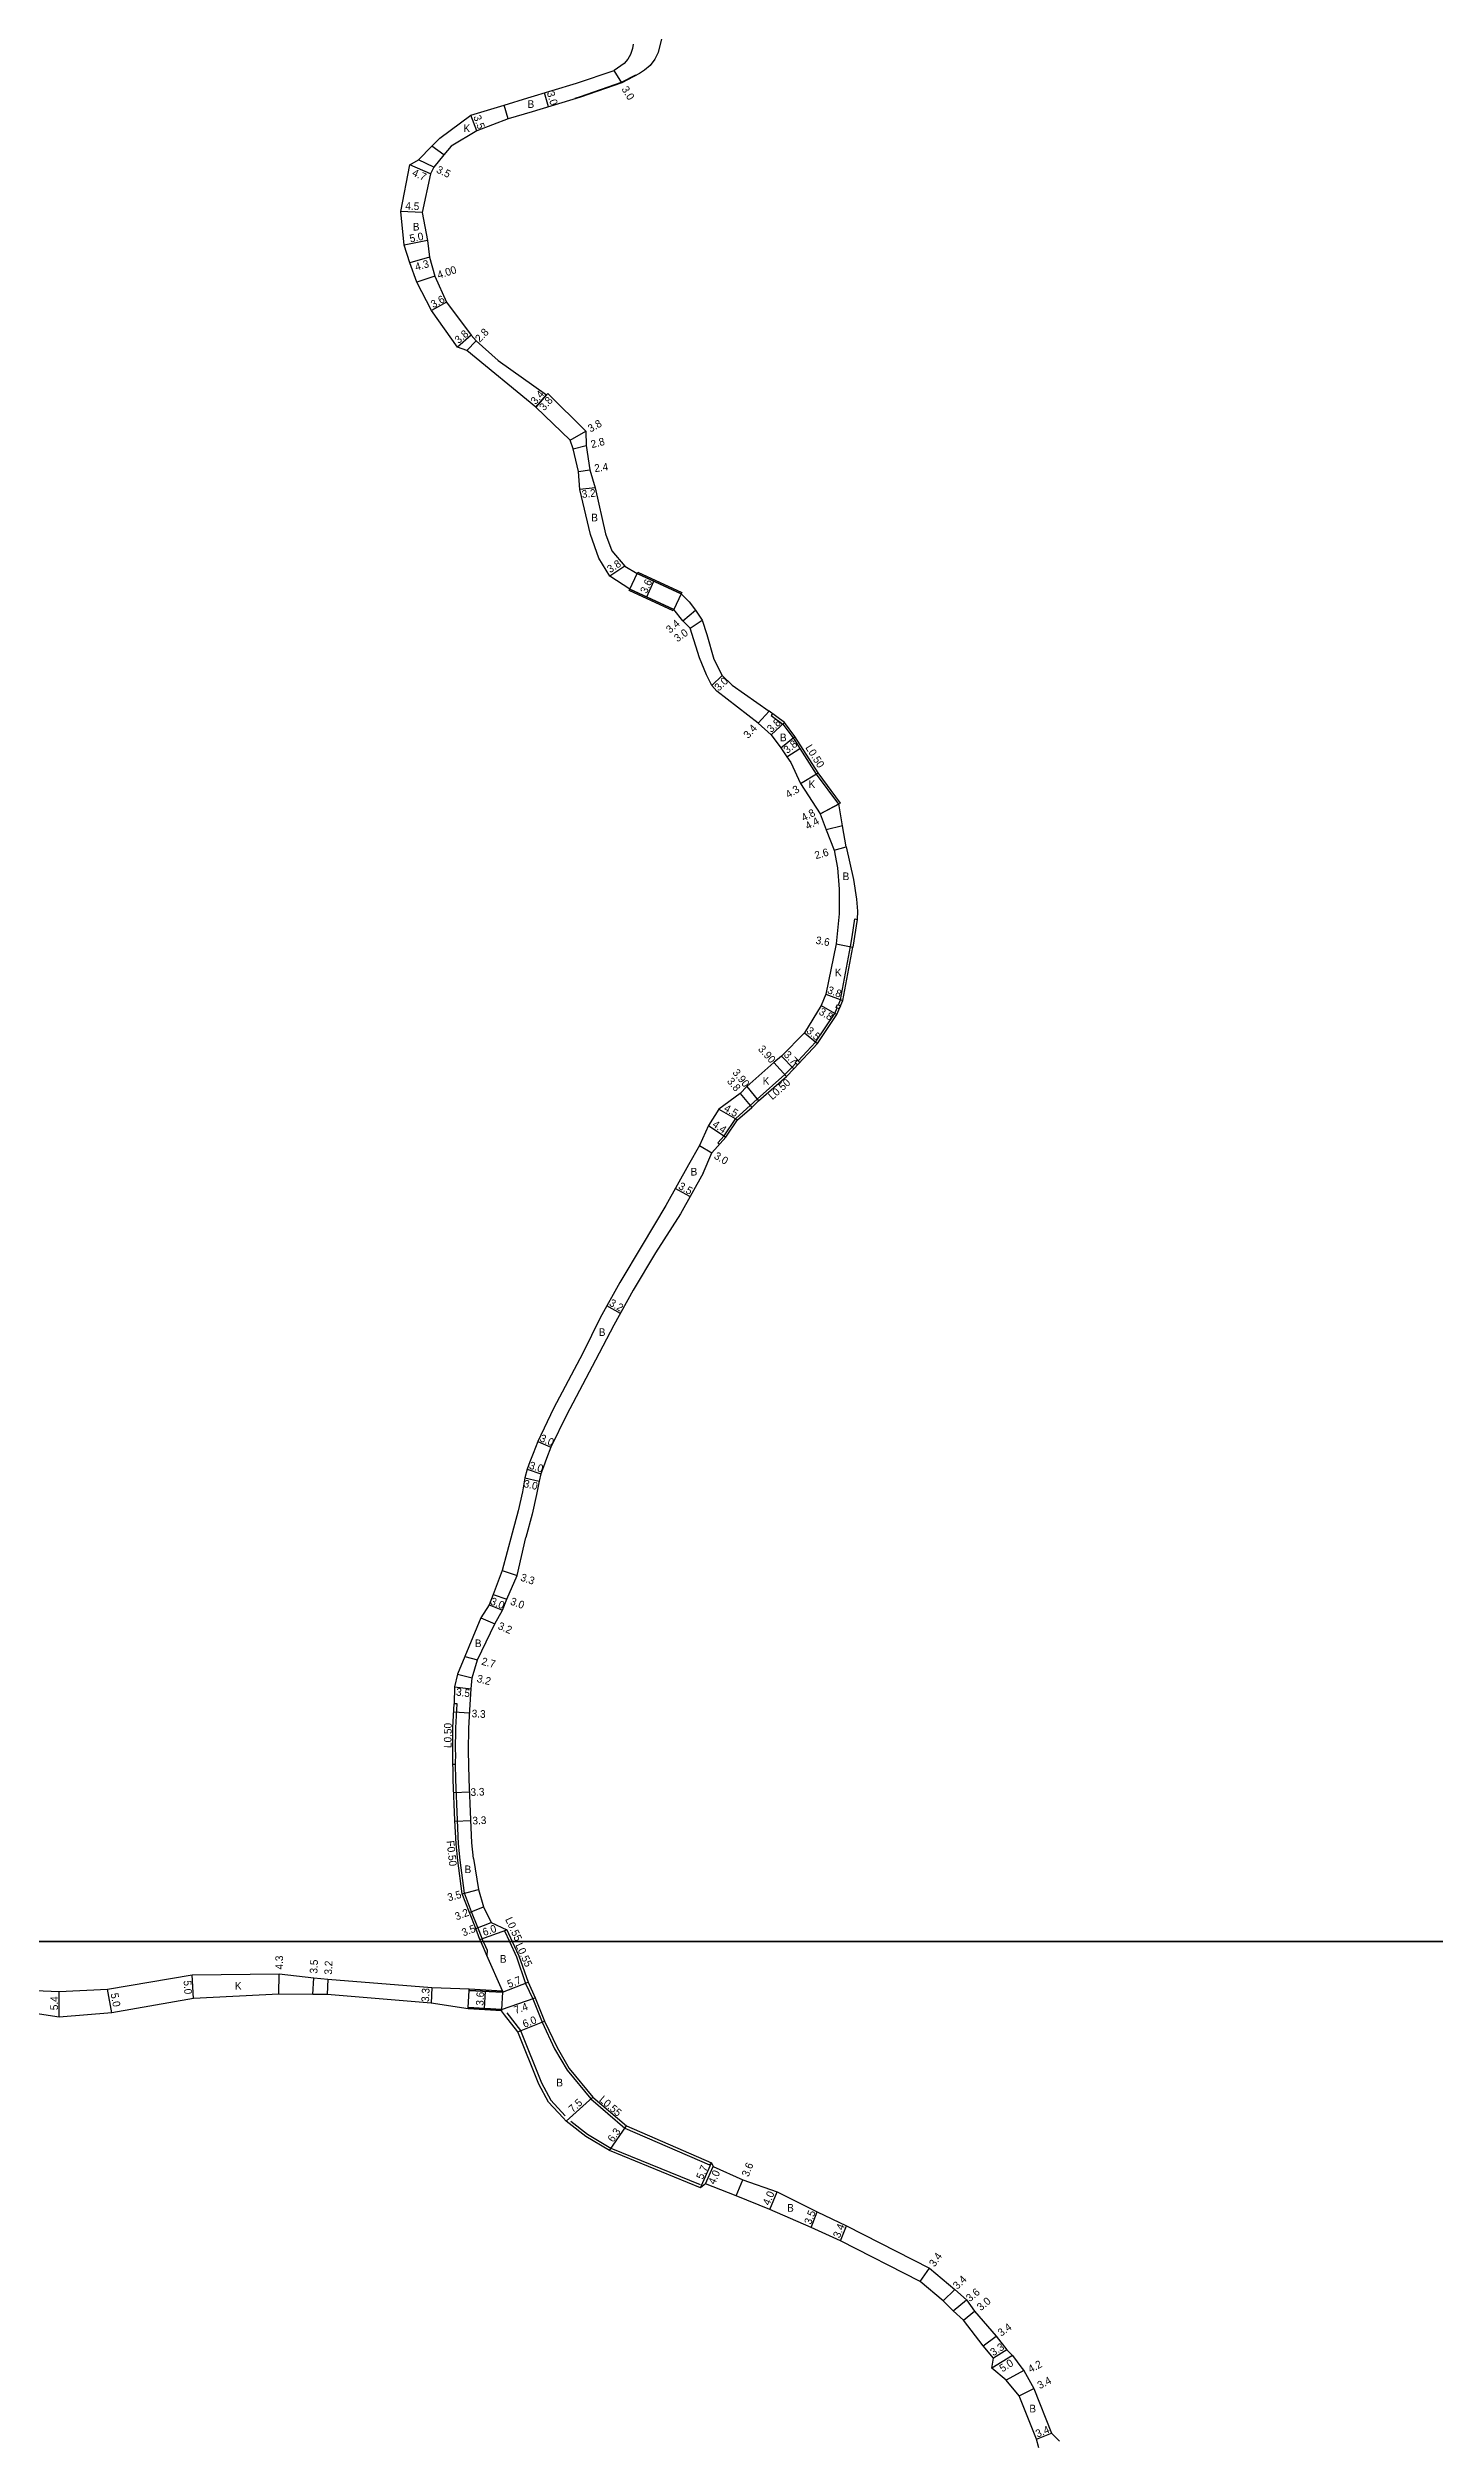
# Model space of a CAD drawing. Header units: metres. Extents: x 4000 to 8000, y -96000 to -93000.
# Drawn here: x 4359.5 to 4648.8, y -95504.1 to -95004.7 of the extents above; entities that cross this region are included whole.
import ezdxf

# ---------------------------------------------------------------- set-up
doc = ezdxf.new("R2010")
doc.units = ezdxf.units.M
doc.header["$LTSCALE"] = 2.5
for name, color, linetype in [('側溝・桝', 7, 'Continuous'), ('図郭', 7, 'Continuous'), ('幅員', 7, 'Continuous'), ('歩道・分離帯・安全施設', 7, 'Continuous'), ('舗装', 7, 'Continuous'), ('道路', 7, 'Continuous')]:
    doc.layers.add(name, color=color, linetype=linetype)
doc.styles.get("Standard").update_dxf_attribs({"font": ''})
doc.styles.get('Standard').set_extended_font_data('@MS PGothic')

msp = doc.modelspace()

# ---------------------------------------------------------------- linework, layer by layer
at = {"layer": '側溝・桝'}
for points in [[(4510.71, -95143.71), (4510.42, -95144.11), (4512.87, -95145.93), (4515.01, -95148.75), (4516.43, -95150.98), (4519.84, -95156.35), (4524.49, -95162.63), (4524.59, -95162.58)], [(4526.99, -95192.35), (4527.33, -95190.29), (4527.94, -95186.58), (4528.43, -95186.66)], [(4524.47, -95204.51), (4524.9, -95203.47), (4526.99, -95192.35)], [(4516.07, -95216.17), (4519.7, -95212.3), (4523.72, -95206.32), (4524.2, -95205.15)], [(4499.67, -95233.64), (4499.3, -95233.31), (4500.61, -95231.85), (4503.07, -95228.2), (4506.06, -95225.53), (4507.51, -95224.19), (4513.3, -95219.07), (4514.82, -95217.49), (4515.59, -95216.68)], [(4444.06, -95363.01), (4444.56, -95363), (4444.62, -95360.78), (4444.61, -95360.21), (4444.65, -95355.4), (4444.92, -95350.42), (4444.32, -95350.39)], [(4450.37, -95400), (4450.11, -95399.4), (4449.25, -95397.13), (4447.94, -95393.8), (4446.46, -95389.94), (4445.56, -95383.04), (4445.19, -95379.63), (4444.97, -95374.72), (4444.62, -95366.24), (4444.56, -95363)], [(4450.37, -95400), (4450.85, -95401.08), (4451.22, -95401.85), (4451.13, -95402.93)], [(4455.31, -95397.59), (4454.81, -95397.82), (4455.82, -95400)], [(4455.82, -95400), (4457.32, -95403.25)], [(4457.32, -95403.25), (4459.22, -95408.77), (4460.7, -95412.01), (4462.65, -95416.88), (4465.27, -95422.43), (4467.86, -95426.89), (4472.83, -95432.89), (4479.93, -95438.99), (4497.58, -95446.66), (4498, -95446.24)]]:
    msp.add_lwpolyline(points, dxfattribs=at)
for points in [[(4524.28, -95204.43), (4524.93, -95204.7), (4524.67, -95205.34), (4524.02, -95205.08)], [(4515.92, -95216.03), (4516.43, -95216.51), (4515.95, -95217.02), (4515.44, -95216.54)]]:
    msp.add_lwpolyline(points, close=True, dxfattribs=at)
at = {"layer": '図郭'}
for points in [[(4000, -95400), (4800, -95400), (4800, -94800), (4000, -94800)], [(4000, -96000), (4800, -96000), (4800, -95400), (4000, -95400)]]:
    msp.add_lwpolyline(points, close=True, dxfattribs=at)
at = {"layer": '幅員'}
for points in [[(4479.29, -95012.03), (4477.72, -95009.47)], [(4464.01, -95017.03), (4463.15, -95014.16)], [(4449.02, -95022.04), (4447.77, -95018.77)], [(4439.36, -95031.06), (4435.07, -95029.14)], [(4440.03, -95029.63), (4436.86, -95028.14)], [(4437.64, -95039.09), (4433.19, -95038.91)], [(4438.76, -95044.93), (4433.86, -95045.93)], [(4439.15, -95048.44), (4435.02, -95049.6)], [(4440.29, -95052.37), (4436.49, -95053.63)], [(4442.73, -95057.84), (4439.59, -95059.59)], [(4447.88, -95064.72), (4444.99, -95067.19)], [(4446.97, -95067.95), (4448.9, -95065.93)], [(4463.83, -95076.87), (4463.57, -95077.17), (4461.33, -95079.73)], [(4461.33, -95079.73), (4463.57, -95077.17)], [(4468.48, -95086.62), (4471.78, -95084.75)], [(4469.15, -95088.46), (4471.87, -95087.77)], [(4470.26, -95093.18), (4472.64, -95092.84)], [(4473.69, -95096.58), (4470.51, -95096.91)], [(4479.94, -95112.92), (4476.75, -95114.99)], [(4484.49, -95119.37), (4485.99, -95116.1)], [(4492.05, -95124.34), (4494.66, -95122.15)], [(4493.55, -95125.91), (4496.03, -95124.22)], [(4498.08, -95137.82), (4500.24, -95135.74)], [(4507.75, -95145.73), (4510.02, -95143.2)], [(4510.44, -95148.15), (4513.23, -95145.57)], [(4512.46, -95150.85), (4515.42, -95148.46)], [(4516.57, -95158.28), (4520.25, -95156.06)], [(4520.69, -95164.62), (4524.94, -95162.4)], [(4520.69, -95164.62), (4524.59, -95162.58)], [(4523.57, -95172.25), (4526.07, -95171.54)], [(4523.99, -95191.79), (4527.48, -95192.44)], [(4520.89, -95204.64), (4524.17, -95206.55)], [(4521.83, -95202.26), (4525.38, -95203.61)], [(4517.43, -95210.34), (4520.1, -95212.61)], [(4512.6, -95215.19), (4515.19, -95217.84)], [(4511.02, -95216.55), (4513.64, -95219.43)], [(4503.99, -95223.02), (4506.39, -95225.9)], [(4505.4, -95221.52), (4507.84, -95224.56)], [(4497.37, -95229.69), (4501.01, -95232.16)], [(4499.54, -95226.3), (4503.45, -95228.53)], [(4495.51, -95233.87), (4498.09, -95235.4)], [(4493.51, -95244.54), (4490.44, -95242.85)], [(4478.98, -95268.91), (4476.18, -95267.37)], [(4461.73, -95295.68), (4464.49, -95296.87)], [(4459.08, -95303.26), (4462.01, -95303.92)], [(4459.55, -95301.46), (4462.41, -95302.37)], [(4454.33, -95322.58), (4457.46, -95323.63)], [(4451.58, -95329.78), (4454.36, -95330.89)], [(4452.45, -95327.56), (4455.27, -95328.59)], [(4449.88, -95332.46), (4452.82, -95333.71)], [(4446.53, -95340.56), (4449.15, -95341.22)], [(4444.99, -95344.2), (4448.09, -95344.99)], [(4444.35, -95346.84), (4447.82, -95347.3)], [(4447.52, -95352.34), (4444.23, -95352.16)], [(4447.53, -95368.84), (4444.23, -95368.98)], [(4447.77, -95374.83), (4444.48, -95374.97)], [(4445.98, -95390.06), (4449.35, -95389.14)], [(4447.47, -95393.99), (4450.45, -95392.82)], [(4448.79, -95397.31), (4452.05, -95396.05)], [(4449.65, -95399.58), (4455.3, -95397.57)], [(4361.84, -95415.84), (4361.86, -95410.44)], [(4372.89, -95414.91), (4371.97, -95410)], [(4389.93, -95411.94), (4389.62, -95406.95)], [(4407.74, -95411.05), (4407.75, -95406.75)], [(4414.84, -95411.09), (4415.03, -95407.59)], [(4417.95, -95407.91), (4417.83, -95411.11)], [(4439.67, -95409.61), (4439.51, -95412.9)], [(4450.64, -95414), (4450.84, -95410.41)], [(4454.4, -95410.6), (4459.72, -95408.54)], [(4454.2, -95414.2), (4461.2, -95411.79)], [(4457.58, -95418.88), (4463.16, -95416.66)], [(4467.68, -95437.56), (4473.22, -95432.5)], [(4476.71, -95443.68), (4480.23, -95438.52)], [(4495.73, -95451.47), (4498, -95446.24)], [(4496.73, -95450.63), (4498.32, -95446.96)], [(4503.17, -95453.14), (4504.51, -95449.8)], [(4510.15, -95455.96), (4511.7, -95452.27)], [(4518.79, -95459.72), (4520.03, -95456.45)], [(4524.9, -95462.52), (4526.16, -95459.36)], [(4541.52, -95471.01), (4543.46, -95468.21)], [(4546.37, -95475.02), (4548.8, -95472.64)], [(4548.46, -95477.09), (4551.24, -95474.8)], [(4550.59, -95479.1), (4552.91, -95477.2)], [(4554.68, -95484.44), (4557.43, -95482.44)], [(4559.61, -95485.24), (4556.84, -95487.03)], [(4560.78, -95486.42), (4556.53, -95489.07)], [(4563.17, -95489.6), (4559.46, -95491.57)], [(4562.23, -95494.89), (4565.25, -95493.32)], [(4565.81, -95503.92), (4568.95, -95502.64)]]:
    msp.add_lwpolyline(points, dxfattribs=at)
at = {"layer": '歩道・分離帯・安全施設'}
for points in [[(4469.58, -95015.22), (4470.64, -95014.9), (4479.24, -95011.92), (4482.18, -95010.38)], [(4455.29, -95414.94), (4458.11, -95418.58), (4462.53, -95429.53), (4464.5, -95433.18), (4467.47, -95436.44)], [(4468.64, -95437.54), (4472.11, -95440.25), (4476.98, -95443.14), (4495.63, -95450.78)]]:
    msp.add_lwpolyline(points, dxfattribs=at)
at = {"layer": '舗装'}
for points in [[(4455.55, -95019.56), (4454.7, -95016.68)], [(4442.14, -95027.09), (4439.64, -95025.29)], [(4513.74, -95152.73), (4516.43, -95150.98)], [(4525.34, -95167.15), (4521.95, -95167.97)], [(4523.99, -95191.79), (4527.48, -95192.44)], [(4495.51, -95233.87), (4498.09, -95235.4)], [(4454.4, -95410.6), (4454.2, -95414.2)]]:
    msp.add_lwpolyline(points, dxfattribs=at)
at = {"layer": '道路'}
for points in [[(4487.71, -95002.3), (4486.86, -95005.74), (4486.19, -95007.13), (4485.23, -95008.41), (4484.01, -95009.4), (4482.98, -95010.09), (4479.29, -95012.03), (4470.68, -95015.02), (4460.56, -95018.07), (4455.55, -95019.56), (4449.02, -95022.04), (4443.66, -95025.26), (4442.14, -95027.09), (4440.03, -95029.63), (4439.36, -95031.06), (4437.64, -95039.09), (4438.76, -95044.93)], [(4481.68, -95003.98), (4481.5, -95004.91), (4481.1, -95006.1), (4480.55, -95007.1), (4479.81, -95008.01), (4477.72, -95009.47)], [(4433.86, -95045.93), (4433.19, -95038.91), (4435.07, -95029.14), (4436.86, -95028.14), (4439.64, -95025.29), (4441.28, -95023.6), (4447.77, -95018.77), (4454.7, -95016.68), (4459.7, -95015.2), (4469.82, -95012.14), (4477.72, -95009.47)], [(4446.97, -95067.95), (4444.99, -95067.19), (4439.59, -95059.59), (4436.49, -95053.63), (4435.02, -95049.6), (4433.86, -95045.93)], [(4438.76, -95044.93), (4439.15, -95048.44), (4440.29, -95052.37), (4442.73, -95057.84), (4447.88, -95064.72), (4448.9, -95065.93)], [(4448.9, -95065.93), (4453.49, -95070), (4463.57, -95077.17), (4463.83, -95076.87), (4471.78, -95084.75), (4471.87, -95087.77), (4472.64, -95092.84), (4473.69, -95096.58), (4475.9, -95106.17), (4477.18, -95109.76), (4479.94, -95112.92), (4482.47, -95114.49), (4491.66, -95118.7), (4493.35, -95120.38), (4494.66, -95122.15), (4496.03, -95124.22), (4497.04, -95127.19), (4498.52, -95132.33), (4500.24, -95135.74), (4502.31, -95137.77), (4510.02, -95143.2)], [(4507.75, -95145.73), (4499.09, -95139.06), (4498.08, -95137.82), (4496.94, -95135.64), (4495.5, -95132.09), (4493.55, -95125.91), (4492.05, -95124.34), (4490.16, -95121.97), (4480.97, -95117.76), (4476.75, -95114.99), (4474.48, -95111.29), (4472.76, -95106.32), (4470.51, -95096.91), (4470.26, -95093.18), (4469.15, -95088.46), (4468.48, -95086.62), (4461.33, -95079.73), (4446.97, -95067.95)], [(4507.75, -95145.73), (4510.44, -95148.15), (4512.46, -95150.85), (4513.74, -95152.73), (4514.53, -95153.9), (4516.57, -95158.28), (4520.69, -95164.62), (4521.95, -95167.97), (4523.57, -95172.25)], [(4526.07, -95171.54), (4525.34, -95167.15), (4524.59, -95162.58), (4524.94, -95162.4), (4520.25, -95156.06), (4515.42, -95148.46), (4513.23, -95145.57), (4510.02, -95143.2)], [(4523.57, -95172.25), (4524.32, -95175.94), (4524.65, -95180.33), (4524.64, -95185.51), (4523.99, -95191.79), (4521.83, -95202.26), (4520.89, -95204.64), (4517.43, -95210.34), (4512.6, -95215.19), (4511.02, -95216.55), (4505.4, -95221.52), (4503.99, -95223.02), (4499.54, -95226.3), (4497.37, -95229.69), (4495.51, -95233.87), (4493.17, -95237.92)], [(4526.07, -95171.54), (4527.6, -95178.32), (4528.25, -95182.42), (4528.45, -95184.96), (4528.43, -95186.66), (4527.48, -95192.44)], [(4496.23, -95239.61), (4498.09, -95235.4), (4501.01, -95232.16), (4503.45, -95228.53), (4506.39, -95225.9), (4507.84, -95224.56), (4513.64, -95219.43), (4515.19, -95217.84), (4520.1, -95212.61), (4524.17, -95206.55), (4525.38, -95203.61), (4527.48, -95192.44)], [(4493.17, -95237.92), (4488.48, -95246.4), (4483.56, -95254.65)], [(4496.23, -95239.61), (4491.51, -95248.15), (4486.31, -95256.29)], [(4483.56, -95254.65), (4478.88, -95262.48), (4474.79, -95269.87), (4471.12, -95277.25)], [(4486.31, -95256.29), (4481.65, -95264.07), (4477.61, -95271.38), (4473.77, -95278.65)], [(4471.12, -95277.25), (4465.04, -95288.79), (4461.73, -95295.68), (4460.77, -95298.17), (4460.11, -95299.93), (4459.55, -95301.46), (4459.08, -95303.26), (4458.54, -95306.14), (4457.65, -95310.13), (4456.41, -95314.82)], [(4473.77, -95278.65), (4467.72, -95290.14), (4464.49, -95296.87), (4463.58, -95299.23), (4462.93, -95300.97), (4462.41, -95302.37), (4462.01, -95303.92), (4461.48, -95306.74), (4460.56, -95310.84), (4459.28, -95315.69)], [(4456.41, -95314.82), (4454.33, -95322.58), (4452.45, -95327.56), (4451.58, -95329.78), (4449.88, -95332.46), (4446.53, -95340.56), (4444.99, -95344.2), (4444.35, -95346.84), (4444.32, -95350.39)], [(4447.62, -95350.57), (4447.82, -95347.3), (4448.09, -95344.99), (4449.15, -95341.22), (4452.82, -95333.71), (4454.36, -95330.89), (4455.27, -95328.59), (4457.46, -95323.63), (4459.28, -95315.69)], [(4445.06, -95383.1), (4444.69, -95379.67), (4444.47, -95374.74), (4444.12, -95366.26), (4444.02, -95360.79), (4444.01, -95360.21), (4444.05, -95355.38), (4444.32, -95350.39)], [(4448.35, -95382.73), (4447.98, -95379.42), (4447.76, -95374.6), (4447.42, -95366.16), (4447.31, -95360.2), (4447.35, -95355.48), (4447.62, -95350.57)], [(4449.83, -95400), (4449.65, -95399.58), (4448.79, -95397.31), (4447.47, -95393.99), (4445.98, -95390.06), (4445.06, -95383.1)], [(4448.35, -95382.73), (4449.35, -95389.14), (4450.45, -95392.82), (4452.05, -95396.05), (4455.3, -95397.57), (4456.42, -95400)], [(4372.89, -95414.91), (4361.84, -95415.84), (4355.99, -95414.95), (4354.65, -95414.95), (4348.49, -95413.75), (4338.29, -95412.98), (4330.53, -95411.46), (4323.76, -95407.81), (4314.86, -95403.54), (4305.98, -95400)], [(4320.04, -95400), (4325.96, -95403.21), (4332.51, -95406.87), (4338.56, -95407.58), (4349.35, -95408.62), (4355.62, -95409.94), (4356.86, -95410.23), (4361.86, -95410.44), (4371.97, -95410), (4389.62, -95406.95), (4407.75, -95406.75), (4415.03, -95407.59), (4417.95, -95407.91), (4439.67, -95409.61), (4447.43, -95409.92), (4447.41, -95410.22), (4454.4, -95410.6), (4454.42, -95410.3), (4451.13, -95402.93), (4450.4, -95401.29), (4449.83, -95400)], [(4456.42, -95400), (4457.82, -95403.02)], [(4457.82, -95403.02), (4459.72, -95408.54), (4461.2, -95411.79), (4463.16, -95416.66), (4465.76, -95422.17), (4468.32, -95426.57), (4473.22, -95432.5), (4480.23, -95438.52), (4498, -95446.24), (4498.32, -95446.96), (4504.51, -95449.8), (4511.7, -95452.27), (4520.03, -95456.45), (4526.16, -95459.36), (4543.46, -95468.21)], [(4454.42, -95410.3), (4454.4, -95410.6), (4447.41, -95410.22), (4447.43, -95409.92), (4454.42, -95410.3)], [(4457.58, -95418.88), (4454.81, -95415.3), (4454.19, -95414.5), (4454.2, -95414.2), (4447.22, -95413.81), (4447.2, -95414.11), (4439.51, -95412.9), (4417.83, -95411.11), (4414.84, -95411.09), (4407.74, -95411.05), (4389.93, -95411.94), (4372.89, -95414.91)], [(4454.19, -95414.5), (4447.2, -95414.11), (4447.22, -95413.81), (4454.2, -95414.2), (4454.19, -95414.5)], [(4541.52, -95471.01), (4524.9, -95462.52), (4518.79, -95459.72), (4510.15, -95455.96), (4503.17, -95453.14), (4496.73, -95450.63), (4495.73, -95451.47), (4476.71, -95443.68), (4471.77, -95440.74), (4468.27, -95438.02), (4467.68, -95437.56), (4467.02, -95436.84), (4464, -95433.53), (4461.99, -95429.79), (4457.58, -95418.88)], [(4543.46, -95468.21), (4548.8, -95472.64), (4551.24, -95474.8), (4552.91, -95477.2), (4557.43, -95482.44), (4559.61, -95485.24), (4560.78, -95486.42), (4562.76, -95489.06), (4563.17, -95489.6), (4565.25, -95493.32), (4568.95, -95502.64), (4570.6, -95504.31)], [(4566.32, -95505.71), (4565.81, -95503.92), (4562.23, -95494.89), (4559.46, -95491.57), (4556.53, -95489.07), (4556.84, -95487.03), (4554.68, -95484.44), (4550.59, -95479.1), (4548.46, -95477.09), (4546.37, -95475.02), (4541.52, -95471.01)]]:
    msp.add_lwpolyline(points, dxfattribs=at)
for points in [[(4482.47, -95114.49), (4491.66, -95118.7), (4490.16, -95121.97), (4480.97, -95117.76)], [(4482.47, -95114.49), (4482.6, -95114.22), (4491.78, -95118.43), (4491.66, -95118.7)], [(4490.16, -95121.97), (4490.03, -95122.24), (4480.85, -95118.04), (4480.97, -95117.76)], [(4447.41, -95410.22), (4454.4, -95410.6), (4454.2, -95414.2), (4447.22, -95413.81)]]:
    msp.add_lwpolyline(points, close=True, dxfattribs=at)

# ---------------------------------------------------------------- texts
at = {"layer": '側溝・桝'}
for s, rotation, p in [('L0.50', 302.4409, (4517.52, -95150.8)), ('L0.50', 41.4707, (4510.7, -95224.44)), ('L0.50', 89.4528, (4443.74, -95359.64)), ('F0.50', 276.2961, (4442.7, -95379.05)), ('L0.55', 294.8318, (4454.9, -95395.39)), ('L0.55', 294.8318, (4457.03, -95400.76)), ('L0.55', 319.3664, (4474.42, -95433.26))]:
    msp.add_text(s, height=1.6, rotation=rotation, dxfattribs=at).set_placement(p)
at = {"layer": '幅員'}
for s, rotation, p in [('3.0', 286.8163, (4463.61, -95014.08)), ('3.0', 301.55, (4479.16, -95013.35)), ('3.5', 290.786, (4448.27, -95019.14)), ('4.7', 335.8729, (4435.39, -95031.37)), ('3.5', 334.8625, (4440.44, -95030.71)), ('4.5', 357.6821, (4434.08, -95038.51)), ('5.0', 11.6313, (4435.16, -95045.37)), ('4.3', 15.6525, (4436.38, -95051.27)), ('4.00', 18.3172, (4441.07, -95052.98)), ('3.6', 29.05, (4439.96, -95059.12)), ('3.8', 40.4852, (4445.23, -95066.58)), ('2.8', 46.2728, (4449.64, -95066.33)), ('3.4', 48.8197, (4461.29, -95079.32)), ('3.8', 48.8157, (4463.09, -95080.61)), ('3.8', 29.5242, (4472.75, -95085.06)), ('2.8', 14.2299, (4473.03, -95088.31)), ('2.4', 8.0581, (4473.65, -95093.32)), ('3.2', 5.9547, (4471.01, -95098.71)), ('3.8', 33.0669, (4476.86, -95114.42)), ('3.6', 65.3913, (4484.48, -95118.79)), ('3.4', 40.0015, (4489.34, -95127.04)), ('3.0', 34.1967, (4490.87, -95128.85)), ('3.0', 43.9577, (4499.53, -95139.12)), ('3.8', 42.7431, (4510.47, -95147.78)), ('3.4', 48.1205, (4505.68, -95149.03)), ('3.8', 38.8846, (4513.82, -95152.16)), ('4.3', 31.0743, (4514.04, -95161.44)), ('4.8', 27.5813, (4517.25, -95166.27)), ('4.4', 27.574, (4518.07, -95167.99)), ('2.6', 15.9523, (4519.78, -95174.11)), ('3.6', 349.4934, (4519.65, -95191.74)), ('3.8', 339.2009, (4522.05, -95202.02)), ('3.8', 329.7145, (4520.25, -95206.39)), ('3.5', 319.609, (4517.66, -95210.16)), ('3.90', 312.3374, (4507.61, -95213.83)), ('3.7', 314.3304, (4512.96, -95215.05)), ('3.8', 309.7963, (4501.13, -95220.51)), ('3.90', 308.8565, (4502.29, -95218.69)), ('4.5', 330.1858, (4500.45, -95226.55)), ('4.4', 325.7916, (4498.03, -95229.81)), ('3.0', 329.3258, (4498.38, -95236.47)), ('3.5', 331.0694, (4490.94, -95242.82)), ('3.2', 331.0323, (4476.49, -95267.19)), ('3.0', 336.6285, (4462.02, -95295.53)), ('3.0', 342.5424, (4459.82, -95301.29)), ('3.0', 347.2973, (4458.69, -95305.15)), ('3.3', 341.5342, (4458.01, -95324.66)), ('3.0', 338.2711, (4451.7, -95329.61)), ('3.0', 339.8669, (4455.87, -95329.64)), ('3.2', 336.9516, (4453.28, -95334.73)), ('3.2', 345.753, (4448.91, -95345.83)), ('2.7', 345.7954, (4449.88, -95342.24)), ('3.5', 352.5613, (4444.62, -95348.67)), ('3.3', 356.8914, (4447.92, -95353.21)), ('3.3', 2.3621, (4447.75, -95369.66)), ('3.3', 2.5702, (4448.14, -95375.61)), ('3.5', 15.2142, (4443.14, -95391.65)), ('3.2', 21.3433, (4444.81, -95395.64)), ('3.5', 21.1127, (4446.24, -95398.99)), ('6.0', 19.5767, (4450.54, -95398.92)), ('4.3', 89.8681, (4408.58, -95405.88)), ('3.5', 86.9523, (4415.74, -95406.75)), ('3.2', 87.8037, (4418.79, -95406.96)), ('5.0', 273.5778, (4387.83, -95408.18)), ('3.3', 87.1861, (4439.04, -95412.68)), ('5.7', 21.2482, (4455.74, -95409.74)), ('5.4', 89.7347, (4361.62, -95414.37)), ('5.0', 280.5211, (4372.6, -95410.92)), ('3.6', 86.8474, (4450.42, -95413.47)), ('7.4', 18.9649, (4457.1, -95415.19)), ('6.0', 21.6936, (4458.96, -95418.07)), ('7.5', 42.3414, (4469.06, -95435.84)), ('6.3', 55.7466, (4477.5, -95442.06)), ('5.7', 66.6144, (4496.19, -95449.84)), ('4.0', 66.5801, (4498.7, -95450.87)), ('3.6', 68.1772, (4505.71, -95449.28)), ('4.0', 67.1947, (4510.07, -95455.24)), ('3.5', 69.1856, (4518.76, -95459.23)), ('3.4', 68.1801, (4524.76, -95462.05)), ('3.4', 55.3457, (4544.57, -95468.08)), ('3.4', 44.4719, (4549.31, -95472.75)), ('3.6', 39.4951, (4551.92, -95475.33)), ('3.0', 39.3706, (4554.2, -95477.21)), ('3.4', 35.9873, (4558.45, -95482.55)), ('3.3', 32.8667, (4556.81, -95486.63)), ('5.0', 31.9738, (4558.7, -95489.98)), ('4.2', 27.9746, (4564.57, -95490.12)), ('3.4', 27.3718, (4566.51, -95493.5)), ('3.4', 22.1224, (4566.01, -95503.6))]:
    msp.add_text(s, height=1.6, rotation=rotation, dxfattribs=at).set_placement(p)
at = {"layer": '舗装'}
for s, p in [('B', (4459.61, -95017.28)), ('K', (4446.23, -95022.33)), ('B', (4435.66, -95042.87)), ('B', (4472.91, -95103.58)), ('B', (4512.28, -95149.49)), ('K', (4518.25, -95159.23)), ('B', (4525.37, -95178.47)), ('K', (4523.75, -95198.52)), ('K', (4508.68, -95221.17)), ('B', (4493.64, -95240.13)), ('B', (4474.47, -95273.63)), ('B', (4448.61, -95338.58)), ('B', (4446.47, -95385.76)), ('B', (4453.82, -95404.45)), ('K', (4398.54, -95410.07)), ('B', (4465.62, -95430.27)), ('B', (4513.78, -95456.43)), ('B', (4564.33, -95498.32))]:
    msp.add_text(s, height=1.6, dxfattribs=at).set_placement(p)

doc.saveas('drawing.dxf')
